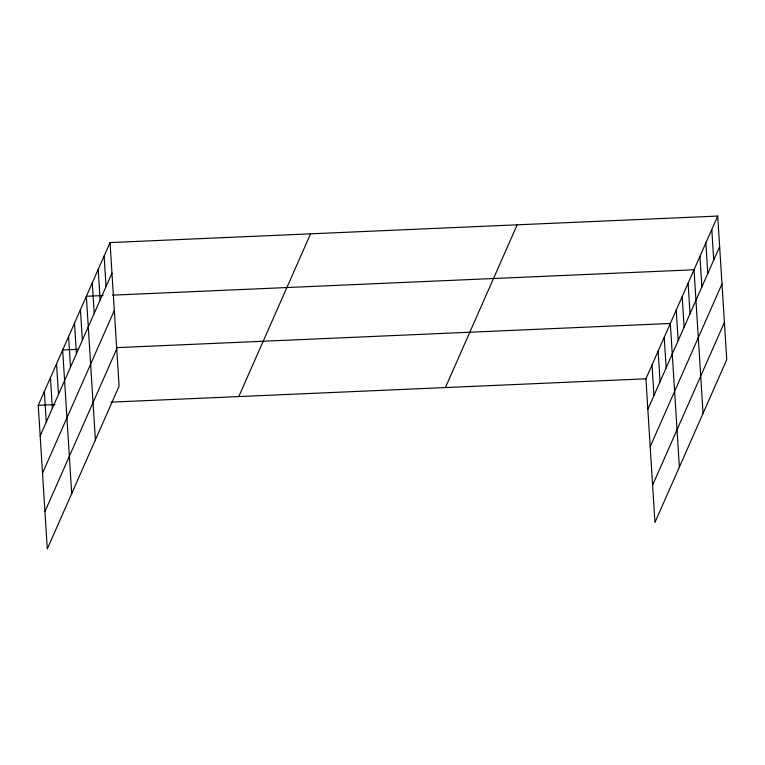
<?xml version="1.0" encoding="UTF-8"?>
<svg xmlns="http://www.w3.org/2000/svg" width="765" height="765" viewBox="0 0 765 765"><rect width="100%" height="100%" fill="white"/><g stroke="black" fill="none" stroke-linecap="round" stroke-linejoin="round"><path stroke-width="1.15" d="M110.045 242.582L119.082 386.191L47.287 548.935L38.25 405.326L110.045 242.582L717.713 216.065L726.75 359.674L654.955 522.419L645.918 378.809L717.713 216.065M40.172 435.897L111.967 273.153M42.524 473.2L114.31 310.456M44.934 511.632L116.729 348.888M238.785 396.576L310.58 233.832M445.393 387.559L517.188 224.814M647.84 409.38L719.635 246.626M650.193 446.674L721.988 283.93M652.612 485.115L724.407 322.371M103.065 295.558L86.349 296.294L95.386 439.894M112.608 295.147L694.027 269.768L703.054 413.377M78.173 349.318L62.663 349.997L71.7 493.607M116.376 347.654L670.331 323.471L679.368 467.08M38.25 405.326L54.965 404.599M111.059 402.151L645.918 378.809M711.794 229.49L713.716 260.062M705.865 242.916L707.788 273.488M699.946 256.342L701.868 286.913M688.098 283.193L690.02 313.765M682.179 296.619L684.101 327.191M676.25 310.045L678.173 340.616M664.23 337.308L666.152 367.879M658.13 351.145L660.052 381.706M652.019 364.972L653.951 395.543M104.126 256.007L106.048 286.579M98.197 269.443L100.119 300.004M92.278 282.868L94.2 313.43M80.43 309.72L82.352 340.282M74.501 323.146L76.433 353.707M68.582 336.571L70.504 367.143M56.562 363.834L58.484 394.396M50.452 377.661L52.374 408.233M44.351 391.498L46.273 422.06"/></g></svg>
